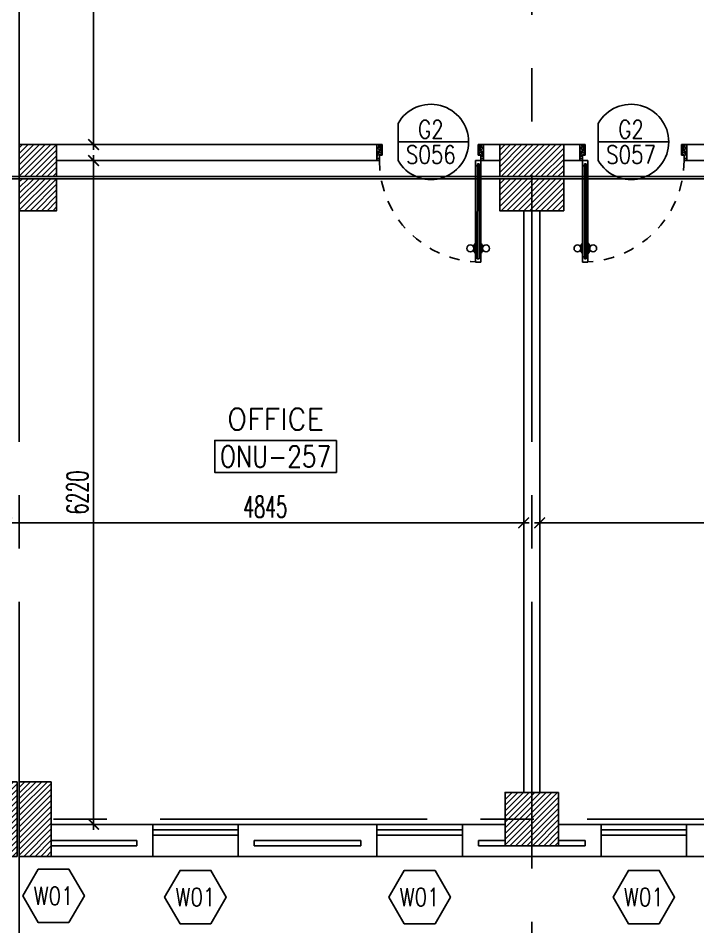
# Model space of a CAD drawing. Extents: x 88852.7 to 88945.7, y 39921.6 to 40001.1.
# Drawn here: x 88893.18 to 88899.55, y 39949.07 to 39957.58 of the extents above; entities that cross this region are included whole.
import ezdxf
from ezdxf.enums import TextEntityAlignment as Align

# ---------------------------------------------------------------- set-up
doc = ezdxf.new("R2010")
doc.units = 0
doc.header["$MEASUREMENT"] = 0
doc.header["$PDMODE"] = 34
doc.linetypes.add('CENTERX2', pattern=[4, 2.5, -0.5, 0.5, -0.5])
doc.linetypes.add('HIDDEN', pattern=[0.375, 0.25, -0.125])
doc.layers.get('0').update_dxf_attribs({"linetype": 'CONTINUOUS'})
doc.layers.get('DEFPOINTS').update_dxf_attribs({"linetype": 'CONTINUOUS'})
for name, color, linetype in [('AXES', 11, 'CENTERX2'), ('COL', 2, 'CONTINUOUS'), ('DIM', 4, 'CONTINUOUS'), ('DOOR', 7, 'CONTINUOUS'), ('DOOR-CR', 4, 'CONTINUOUS'), ('DOOR-NO', 3, 'CONTINUOUS'), ('EJ', 9, 'CONTINUOUS'), ('HAT', 8, 'CONTINUOUS'), ('INSUL', 4, 'CONTINUOUS'), ('RM-BOX', 4, 'CONTINUOUS'), ('RM-NAME', 2, 'CONTINUOUS'), ('RM-NO', 2, 'CONTINUOUS'), ('ROOF', 7, 'CONTINUOUS'), ('WALL', 2, 'CONTINUOUS'), ('WIN', 3, 'CONTINUOUS'), ('WIN-BOX', 3, 'CONTINUOUS'), ('WIN-NO', 5, 'CONTINUOUS')]:
    doc.layers.add(name, color=color, linetype=linetype)
doc.styles.add('ROMANS', font='ROMANS.shx', dxfattribs={"width": 0.6})
doc.dimstyles.new('STANDARD in', dxfattribs={"dimtxt": 0.2, "dimasz": 0.1, "dimexe": 0.07, "dimexo": 0.07, "dimgap": 0.05, "dimtad": 1, "dimdec": 0, "dimlfac": 1000, "dimzin": 0, "dimdsep": 46, "dimtxsty": 'ROMANS', "dimblk": 'ARCHTICK', "dimcen": 0.05, "dimdle": 0.05, "dimclrd": 4, "dimclre": 4, "dimclrt": 2, "dimadec": 0, "dimazin": 0, "dimtfac": 1, "dimtdec": 0, "dimtmove": 2, "dimatfit": 3, "dimfxl": 0, "dimtolj": 1, "dimtzin": 0, "dimarcsym": 0})

# ---------------------------------------------------------------- blocks, each defined once
blk = doc.blocks.new('_ARCHTICK')
at = {"color": 0, "linetype": 'ByBlock', "const_width": 0.15}
blk.add_lwpolyline([(-0.5, -0.5), (0.5, 0.5)], dxfattribs=at)
blk = doc.blocks.new('*D421')
at = {"layer": 'DEFPOINTS', "color": 0, "linetype": 'Continuous'}
for p in [(88902.8103, 39952.8561), (88898.0653, 39952.2384), (88902.8103, 39952.2384)]:
    blk.add_point(p, dxfattribs=at)
at = {"layer": 'DIM', "color": 4, "linetype": 'Continuous', "lineweight": -2}
for p, q in [((88898.0653, 39952.3084), (88898.0653, 39952.9261)), ((88902.8103, 39952.3084), (88902.8103, 39952.9261)), ((88898.0153, 39952.8561), (88902.8603, 39952.8561))]:
    blk.add_line(p, q, dxfattribs=at)
at = {"layer": 'DIM', "color": 4, "linetype": 'Continuous', "lineweight": -2, "xscale": 0.1, "yscale": 0.1, "zscale": 0.1, "rotation": 180}
blk.add_blockref('_ARCHTICK', (88898.0653, 39952.8561), dxfattribs=at)
at = {"layer": 'DIM', "color": 4, "linetype": 'Continuous', "lineweight": -2, "xscale": 0.1, "yscale": 0.1, "zscale": 0.1}
blk.add_blockref('_ARCHTICK', (88902.8103, 39952.8561), dxfattribs=at)
at = {"layer": 'DIM', "color": 2, "linetype": 'Continuous', "insert": (88900.4378, 39953.0061), "char_height": 0.2, "attachment_point": 5, "style": 'ROMANS'}
blk.add_mtext('\\A1;4745', dxfattribs=at)
blk = doc.blocks.new('*D655')
at = {"layer": 'DEFPOINTS', "color": 0, "linetype": 'Continuous'}
for p in [(88893.8863, 39959.3996), (88894.0953, 39959.3996), (88894.0953, 39956.3996)]:
    blk.add_point(p, dxfattribs=at)
at = {"layer": 'DIM', "color": 4, "linetype": 'Continuous', "lineweight": -2}
for p, q in [((88893.8863, 39956.3496), (88893.8863, 39959.4496)), ((88894.0253, 39959.3996), (88893.8163, 39959.3996)), ((88894.0253, 39956.3996), (88893.8163, 39956.3996))]:
    blk.add_line(p, q, dxfattribs=at)
at = {"layer": 'DIM', "color": 4, "linetype": 'Continuous', "lineweight": -2, "xscale": 0.1, "yscale": 0.1, "zscale": 0.1}
for p, rotation in [((88893.8863, 39959.3996), 90), ((88893.8863, 39956.3996), 270)]:
    blk.add_blockref('_ARCHTICK', p, dxfattribs=dict(at, rotation=rotation))
at = {"layer": 'DIM', "color": 2, "linetype": 'Continuous', "insert": (88893.7363, 39957.8996), "char_height": 0.2, "attachment_point": 5, "rotation": 90, "style": 'ROMANS'}
blk.add_mtext('\\A1;3000', dxfattribs=at)
blk = doc.blocks.new('*D773')
at = {"layer": 'DEFPOINTS', "color": 0, "linetype": 'Continuous'}
for p in [(88893.9162, 39956.2496), (88893.8863, 39950.0296), (88893.9162, 39950.0296)]:
    blk.add_point(p, dxfattribs=at)
at = {"layer": 'DIM', "color": 4, "linetype": 'Continuous', "lineweight": -2}
for p, q in [((88893.8863, 39956.2996), (88893.8863, 39949.9796)), ((88893.8462, 39956.2496), (88893.8163, 39956.2496)), ((88893.8462, 39950.0296), (88893.8163, 39950.0296))]:
    blk.add_line(p, q, dxfattribs=at)
at = {"layer": 'DIM', "color": 4, "linetype": 'Continuous', "lineweight": -2, "xscale": 0.1, "yscale": 0.1, "zscale": 0.1}
for p, rotation in [((88893.8863, 39956.2496), 90), ((88893.8863, 39950.0296), 270)]:
    blk.add_blockref('_ARCHTICK', p, dxfattribs=dict(at, rotation=rotation))
at = {"layer": 'DIM', "color": 2, "linetype": 'Continuous', "insert": (88893.7363, 39953.1396), "char_height": 0.2, "attachment_point": 5, "rotation": 90, "style": 'ROMANS'}
blk.add_mtext('\\A1;6220', dxfattribs=at)
blk = doc.blocks.new('*D420')
at = {"layer": 'DEFPOINTS', "color": 0, "linetype": 'Continuous'}
for p in [(88897.9153, 39952.8561), (88893.0703, 39952.3341), (88897.9153, 39952.3341)]:
    blk.add_point(p, dxfattribs=at)
at = {"layer": 'DIM', "color": 4, "linetype": 'Continuous', "lineweight": -2}
for p, q in [((88893.0703, 39952.4041), (88893.0703, 39952.9261)), ((88897.9153, 39952.4041), (88897.9153, 39952.9261)), ((88893.0203, 39952.8561), (88897.9653, 39952.8561))]:
    blk.add_line(p, q, dxfattribs=at)
at = {"layer": 'DIM', "color": 4, "linetype": 'Continuous', "lineweight": -2, "xscale": 0.1, "yscale": 0.1, "zscale": 0.1, "rotation": 180}
blk.add_blockref('_ARCHTICK', (88893.0703, 39952.8561), dxfattribs=at)
at = {"layer": 'DIM', "color": 4, "linetype": 'Continuous', "lineweight": -2, "xscale": 0.1, "yscale": 0.1, "zscale": 0.1}
blk.add_blockref('_ARCHTICK', (88897.9153, 39952.8561), dxfattribs=at)
at = {"layer": 'DIM', "color": 2, "linetype": 'Continuous', "insert": (88895.4928, 39953.0061), "char_height": 0.2, "attachment_point": 5, "style": 'ROMANS'}
blk.add_mtext('\\A1;4845', dxfattribs=at)
blk = doc.blocks.new('D1000')
at = {"layer": 'DOOR', "color": 7, "linetype": 'ByBlock'}
for p, q in [((0, 0), (-150, 0)), ((-150, 0), (-150, -25)), ((-150, 0), (0, 0)), ((0, -50), (-113.7, 0)), ((0, -50), (-40.1, 0)), ((0, -50), (0, 0)), ((-1050, -25.2), (-1100, -25.2)), ((-1100, -75.2), (-1100, -25.2)), ((-1100, -25.2), (-1100, -75.2)), ((-1050, -75.2), (-1100, -75.2)), ((-1050, -42.2), (-1070, -42.2)), ((-1070, -42.2), (-1070, -58.2)), ((-1050, -58.2), (-1070, -58.2)), ((-1050, -25.2), (-1050, -42.2)), ((-1050, -58.2), (-1050, -75.2)), ((-927.6, -18), (-1017.6, -18)), ((-1017.6, -25.2), (-1017.6, -18)), ((-1017.6, -75.2), (-1017.6, -82.4)), ((-927.6, -82.4), (-1017.6, -82.4)), ((-1005, -9), (-940.2, -9)), ((-1005, -18), (-1005, -9)), ((-1005, -18), (-940.2, -18)), ((-1005, -82.4), (-940.2, -82.4)), ((-1005, -82.4), (-1005, -91.4)), ((-940.2, -18), (-940.2, -9)), ((-940.2, -82.4), (-940.2, -91.4)), ((-927.6, -25.2), (-927.6, -18)), ((-927.6, -75.2), (-927.6, -82.4)), ((-200, -42), (-200, -25)), ((-200, -25), (-150, -25)), ((-180, -42), (-200, -42)), ((-200, -75), (-200, -58)), ((-200, -58), (-180, -58)), ((-150, -75), (-200, -75)), ((-180, -58), (-180, -42)), ((-150, -75), (-150, -25)), ((-150, -25), (-100, -25)), ((-100, -25), (-100, -50)), ((0, -50), (-100, -36.6)), ((-100, -50), (0, -50)), ((-1005, -91.4), (-940.2, -91.4)), ((-150, -975), (-100, -975)), ((-150, -1000), (-150, -975)), ((-150, -1000), (0, -1000)), ((0, -1000), (-150, -1000)), ((0, -950), (-113.7, -1000)), ((-100, -975), (-100, -950)), ((0, -950), (-100, -963.4)), ((-100, -950), (0, -950)), ((0, -950), (-40.1, -1000)), ((0, -950), (0, -1000))]:
    blk.add_line(p, q, dxfattribs=at)
at = {"layer": 'DOOR', "linetype": 'ByBlock'}
for p, q in [((-200, -25), (-1050, -25.2)), ((-200, -42), (-1050, -42.2)), ((-200, -58), (-1050, -58.2)), ((-1050, -75.2), (-200, -75))]:
    blk.add_line(p, q, dxfattribs=at)
at = {"layer": 'DOOR', "color": 7, "linetype": 'ByBlock'}
for centre in [(-972.6, 23.4), (-972.6, -123.7)]:
    blk.add_circle(centre, 32.4, dxfattribs=at)
for centre, radius, start, end in [((0, -50), 134.4, 158.15985, 169.28002), ((0, -50), 74.4, 137.77643, 180), ((0, -50), 54.4, 113.20738, 180), ((0, -50), 154.4, 161.10529, 166.28577), ((0, -50), 114.4, 154.08384, 167.37743), ((0, -50), 94.4, 148.01819, 180), ((0, -50), 34.4, 90, 180), ((0, -50), 14.4, 90, 180), ((0, -950), 154.4, 193.71423, 198.89471), ((0, -950), 134.4, 190.71998, 201.84015), ((0, -950), 94.4, 180, 211.98181), ((0, -950), 74.4, 180, 222.22357), ((0, -950), 54.4, 180, 246.79262), ((0, -950), 34.4, 180, 270), ((0, -950), 14.4, 180, 270)]:
    blk.add_arc(centre, radius, start, end, dxfattribs=at)
at = {"layer": 'DOOR', "linetype": 'HIDDEN', "ltscale": 0.5}
blk.add_arc((-149.4, -24.5), 950.5, 180.04344, 269.96673, dxfattribs=at)
blk = doc.blocks.new('C11')
at = {"layer": 'HAT'}
h = blk.add_hatch(dxfattribs=at)
h.set_pattern_fill('ANSI31', color=256, scale=300, style=0)
h.set_pattern_definition([(45, (-248556.182, -75061.005), (-26.5165043, 26.5165043), [])])
h.paths.add_polyline_path([(300, 700), (0, 700), (0, 350), (300, 350)])
h.paths.add_polyline_path([(300, 350), (0, 350), (0, 0), (300, 0)])
at = {"layer": 'COL'}
blk.add_lwpolyline([(300, 700), (300, 0), (0, 0), (0, 700)], close=True, dxfattribs=at)
blk = doc.blocks.new('C11D')
at = {"layer": 'COL', "linetype": 'ByBlock'}
for p in [(-320, 0), (0, 0)]:
    blk.add_blockref('C11', p, dxfattribs=at)
blk = doc.blocks.new('C5')
at = {"layer": 'HAT', "linetype": 'ByBlock'}
h = blk.add_hatch(dxfattribs=at)
h.set_pattern_fill('ANSI31', color=256, scale=300, style=0)
h.set_pattern_definition([(45, (-223356.182, -51411.005), (-26.516504, 26.516504), [])])
h.paths.add_polyline_path([(300, 300), (0, 300), (0, 0), (300, 0)])
h.paths.add_polyline_path([(600, 300), (300, 300), (300, 0), (600, 0)])
at = {"layer": 'COL'}
blk.add_lwpolyline([(600, 300), (0, 300), (0, 0), (600, 0)], close=True, dxfattribs=at)
blk = doc.blocks.new('C7')
at = {"layer": 'HAT'}
h = blk.add_hatch(dxfattribs=at)
h.set_pattern_fill('ANSI31', color=256, scale=300, style=0)
h.set_pattern_definition([(45, (-248876.182, -51411.005), (-26.5165043, 26.5165043), [])])
h.paths.add_polyline_path([(350, 300), (250, 300), (0, 300), (0, 0), (350, 0)])
at = {"layer": 'COL'}
blk.add_lwpolyline([(0, 300), (0, 0), (350, 0), (350, 300)], close=True, dxfattribs=at)
blk = doc.blocks.new('DD1')
at = {"layer": 'DOOR-CR'}
blk.add_line((-307.6, 0), (352.8, 0), dxfattribs=at)
blk.add_lwpolyline([(-307.6, -172.9, 3.820224), (-307.6, 172.9)], format="xyb", close=True, dxfattribs=at)
at = {"layer": 'DOOR-NO', "style": 'ROMANS', "width": 0.8}
for tag, p in [('G', (0, 141.5)), ('000', (0, -141.4))]:
    blk.add_attdef(tag, text='', height=204, dxfattribs=at).set_placement(p, align=Align.MIDDLE)
blk = doc.blocks.new('RM1')
at = {"layer": 'RM-BOX'}
blk.add_lwpolyline([(569.9, -200), (-569.9, -200), (-569.9, -500), (569.9, -500)], close=True, dxfattribs=at)
at = {"layer": 'RM-NAME', "style": 'ROMANS'}
for tag, p in [('ROOMNAME1', (0, 323.8)), ('ROOMNAME2', (0, 0))]:
    blk.add_attdef(tag, text='', height=200, dxfattribs=at).set_placement(p, align=Align.MIDDLE)
at = {"layer": 'RM-NO', "style": 'ROMANS', "width": 0.8}
blk.add_attdef('ROOMNO', text='', height=200, dxfattribs=at).set_placement((0, -350), align=Align.MIDDLE)
blk = doc.blocks.new('COL50')
at = {"layer": 'COL'}
blk.add_lwpolyline([(-250, 250), (-250, -250), (250, -250), (250, 250)], close=True, dxfattribs=at)
blk = doc.blocks.new('*X38')
at = {"color": 0}
for p, q in [((215908.6, 139859.2), (216399.1, 140349.7)), ((215908.6, 139912.3), (216346, 140349.7)), ((215908.6, 139965.3), (216293, 140349.7)), ((215908.6, 140018.3), (216240, 140349.7)), ((215908.6, 140071.4), (216186.9, 140349.7)), ((215908.6, 140124.4), (216133.9, 140349.7)), ((215908.6, 140177.4), (216080.9, 140349.7)), ((215908.6, 140230.5), (216027.8, 140349.7)), ((215908.6, 140283.5), (215974.8, 140349.7)), ((215908.6, 140336.5), (215921.8, 140349.7)), ((215952.1, 139849.7), (216408.6, 140306.2)), ((216005.1, 139849.7), (216408.6, 140253.2)), ((216058.2, 139849.7), (216408.6, 140200.1)), ((216111.2, 139849.7), (216408.6, 140147.1)), ((216164.2, 139849.7), (216408.6, 140094.1)), ((216217.3, 139849.7), (216408.6, 140041)), ((216270.3, 139849.7), (216408.6, 139988)), ((216323.3, 139849.7), (216408.6, 139935)), ((216376.4, 139849.7), (216408.6, 139881.9))]:
    blk.add_line(p, q, dxfattribs=at)
blk = doc.blocks.new('WW1')
at = {"layer": 'WIN-BOX'}
blk.add_lwpolyline([(144.3, -250), (288.7, 0), (144.3, 250), (-144.3, 250), (-288.7, 0), (-144.3, -250)], close=True, dxfattribs=at)
at = {"layer": 'WIN-NO', "style": 'ROMANS', "width": 0.8}
blk.add_attdef('W00', text='', height=170, dxfattribs=at).set_placement((0, 0), align=Align.MIDDLE)

msp = doc.modelspace()

# ---------------------------------------------------------------- linework, layer by layer
at = {"layer": 'AXES'}
for p, q in [((88897.9903, 39921.6153), (88897.9903, 40000.4279)), ((88893.1903, 39921.6153), (88893.1903, 40000.0779)), ((88944.6603, 39956.0996), (88876.9703, 39956.0996)), ((88944.6603, 39956.0796), (88876.9703, 39956.0796)), ((88945.0103, 39950.0796), (88876.9703, 39950.0796))]:
    msp.add_line(p, q, dxfattribs=at)
at = {"layer": 'EJ'}
msp.add_line((88893.1903, 39956.3496), (88893.1903, 39959.4496), dxfattribs=at)
at = {"layer": 'EJ', "color": 8}
for p, q in [((88859.9253, 39956.0996), (88935.4603, 39956.0996)), ((88859.9253, 39956.0796), (88935.4603, 39956.0796))]:
    msp.add_line(p, q, dxfattribs=at)
at = {"layer": 'INSUL'}
for p, q in [((88894.2903, 39949.8796), (88893.4903, 39949.8796)), ((88894.2903, 39949.8296), (88893.4903, 39949.8296)), ((88894.2903, 39949.8296), (88894.2903, 39949.8796)), ((88895.3903, 39949.8296), (88895.3903, 39949.8796)), ((88896.3903, 39949.8796), (88895.3903, 39949.8796)), ((88896.3903, 39949.8296), (88895.3903, 39949.8296)), ((88896.3903, 39949.8296), (88896.3903, 39949.8796)), ((88897.7403, 39949.8796), (88897.4903, 39949.8796)), ((88897.4903, 39949.8296), (88897.4903, 39949.8796)), ((88897.7403, 39949.8296), (88897.4903, 39949.8296)), ((88898.4903, 39949.8796), (88898.2403, 39949.8796)), ((88898.4903, 39949.8296), (88898.2403, 39949.8296)), ((88898.4903, 39949.8296), (88898.4903, 39949.8796))]:
    msp.add_line(p, q, dxfattribs=at)
at = {"layer": 'ROOF'}
msp.add_line((88893.1903, 39949.7296), (88893.1903, 39936.0796), dxfattribs=at)
at = {"layer": 'WALL'}
for p, q in [((88893.5403, 39956.3996), (88896.5387, 39956.3996)), ((88896.5387, 39956.2496), (88896.5387, 39956.3996)), ((88897.5387, 39956.2496), (88897.5387, 39956.3996)), ((88897.5387, 39956.3996), (88897.6903, 39956.3996)), ((88898.2903, 39956.3996), (88898.4403, 39956.3996)), ((88898.4403, 39956.2496), (88898.4403, 39956.3996)), ((88899.4419, 39956.2496), (88899.4419, 39956.3996)), ((88899.4419, 39956.3996), (88902.4403, 39956.3996)), ((88893.5403, 39956.2496), (88896.5387, 39956.2496)), ((88897.5387, 39956.2496), (88897.6887, 39956.2496)), ((88898.2903, 39956.2496), (88898.4403, 39956.2496)), ((88899.4419, 39956.2496), (88902.4403, 39956.2496)), ((88897.9153, 39955.7796), (88897.9153, 39950.3296)), ((88898.0653, 39955.7796), (88898.0653, 39950.3296)), ((88894.4403, 39950.0296), (88893.4903, 39950.0296)), ((88894.4403, 39949.7296), (88894.4403, 39950.0296)), ((88895.2403, 39949.7296), (88895.2403, 39950.0296)), ((88896.5403, 39950.0296), (88895.2403, 39950.0296)), ((88896.5403, 39949.7296), (88896.5403, 39950.0296)), ((88897.7403, 39950.0296), (88897.3403, 39950.0296)), ((88897.3403, 39949.7296), (88897.3403, 39950.0296)), ((88898.6403, 39950.0296), (88898.2403, 39950.0296)), ((88898.6403, 39949.7296), (88898.6403, 39950.0296)), ((88899.4403, 39949.7296), (88899.4403, 39950.0296)), ((88900.7403, 39950.0296), (88899.4403, 39950.0296)), ((88894.4403, 39949.7296), (88893.4903, 39949.7296)), ((88896.5403, 39949.7296), (88895.2403, 39949.7296)), ((88898.6403, 39949.7296), (88897.3403, 39949.7296)), ((88900.7403, 39949.7296), (88899.4403, 39949.7296))]:
    msp.add_line(p, q, dxfattribs=at)
at = {"layer": 'WIN'}
for p, q in [((88895.2403, 39950.0296), (88894.4403, 39950.0296)), ((88897.3403, 39950.0296), (88896.5403, 39950.0296)), ((88899.4403, 39950.0296), (88898.6403, 39950.0296)), ((88895.2403, 39949.9796), (88894.4403, 39949.9796)), ((88895.2403, 39949.9296), (88894.4403, 39949.9296)), ((88897.3403, 39949.9796), (88896.5403, 39949.9796)), ((88897.3403, 39949.9296), (88896.5403, 39949.9296)), ((88899.4403, 39949.9796), (88898.6403, 39949.9796)), ((88899.4403, 39949.9296), (88898.6403, 39949.9296)), ((88895.2403, 39949.7296), (88894.4403, 39949.7296)), ((88897.3403, 39949.7296), (88896.5403, 39949.7296)), ((88899.4403, 39949.7296), (88898.6403, 39949.7296))]:
    msp.add_line(p, q, dxfattribs=at)

# ---------------------------------------------------------------- block references
at = {"layer": 'COL', "yscale": 0.001, "zscale": 0.001}
for name, p, xscale in [('C7', (88893.1903, 39956.0996), 0.001), ('C5', (88897.6903, 39956.0996), 0.001), ('C7', (88893.1903, 39955.7796), 0.001), ('C5', (88897.6903, 39955.7796), 0.001), ('C11D', (88893.1903, 39949.7296), 0.001), ('COL50', (88897.9903, 39950.0796), -0.001)]:
    msp.add_blockref(name, p, dxfattribs=dict(at, xscale=xscale))
at = {"layer": 'DOOR', "color": 0, "linetype": 'Continuous', "yscale": 0.001, "zscale": 0.001}
for p, xscale, rotation in [((88897.5387, 39956.3996), -0.001, 270), ((88898.4419, 39956.3996), 0.001, 90)]:
    msp.add_blockref('D1000', p, dxfattribs=dict(at, xscale=xscale, rotation=rotation))
at = {"layer": 'DOOR-NO'}
ref = msp.add_blockref('DD1', (88897.0455, 39956.4246), dxfattribs=dict(at, xscale=0.001, yscale=0.001, zscale=0.001))
ref.add_attrib('G', 'G2', dxfattribs={"height": 0.17, "style": 'ROMANS', "width": 0.8}).set_placement((88897.0455, 39956.5425), align=Align.MIDDLE)
ref.add_attrib('000', 'S056', dxfattribs={"height": 0.17, "style": 'ROMANS', "width": 0.8}).set_placement((88897.0455, 39956.3067), align=Align.MIDDLE)
ref = msp.add_blockref('DD1', (88898.9206, 39956.4246), dxfattribs=dict(at, xscale=0.001, yscale=0.001, zscale=0.001))
ref.add_attrib('G', 'G2', dxfattribs={"height": 0.17, "style": 'ROMANS', "width": 0.8}).set_placement((88898.9206, 39956.5425), align=Align.MIDDLE)
ref.add_attrib('000', 'S057', dxfattribs={"height": 0.17, "style": 'ROMANS', "width": 0.8}).set_placement((88898.9206, 39956.3067), align=Align.MIDDLE)
at = {"layer": 'HAT', "xscale": 0.001, "yscale": 0.001, "zscale": 0.001}
msp.add_blockref('*X38', (88681.8317, 39809.9798), dxfattribs=at)
at = {"layer": 'RM-NO', "xscale": 0.001, "yscale": 0.001, "zscale": 0.001}
msp.add_blockref('RM1', (88895.5903, 39953.8278), dxfattribs=at).add_auto_attribs({'ROOMNO': 'ONU-257', 'ROOMNAME2': 'OFFICE'})
at = {"layer": 'WIN-NO', "xscale": 0.001, "yscale": 0.001, "zscale": 0.001}
for p in [(88893.5114, 39949.3595), (88894.8403, 39949.3479), (88896.9403, 39949.3479), (88899.0403, 39949.3479)]:
    msp.add_blockref('WW1', p, dxfattribs=at).add_auto_attribs({'W00': 'W01'})

# ---------------------------------------------------------------- dimensions: what is measured, and where the dimension line sits
at = {"layer": 'DIM', "color": 0, "linetype": 'Continuous'}
for base, p1, p2, picture, middle in [((88893.8863, 39959.3996), (88894.0953, 39956.3996), (88894.0953, 39959.3996), '*D655', (88893.7363, 39957.8996)), ((88893.8863, 39950.0296), (88893.9162, 39956.2496), (88893.9162, 39950.0296), '*D773', (88893.7363, 39953.1396))]:
    dim = msp.add_linear_dim(base=base, p1=p1, p2=p2, angle=90, dimstyle='STANDARD in', dxfattribs=at)
    dim.commit()
    dim.dimension.update_dxf_attribs({"geometry": picture, "text_midpoint": middle})
for base, p1, p2, picture, middle in [((88897.9153, 39952.8561), (88893.0703, 39952.3341), (88897.9153, 39952.3341), '*D420', (88895.4928, 39953.0061)), ((88902.8103, 39952.8561), (88898.0653, 39952.2384), (88902.8103, 39952.2384), '*D421', (88900.4378, 39953.0061))]:
    dim = msp.add_linear_dim(base=base, p1=p1, p2=p2, dimstyle='STANDARD in', dxfattribs=at)
    dim.commit()
    dim.dimension.update_dxf_attribs({"geometry": picture, "text_midpoint": middle})

doc.saveas('drawing.dxf')
